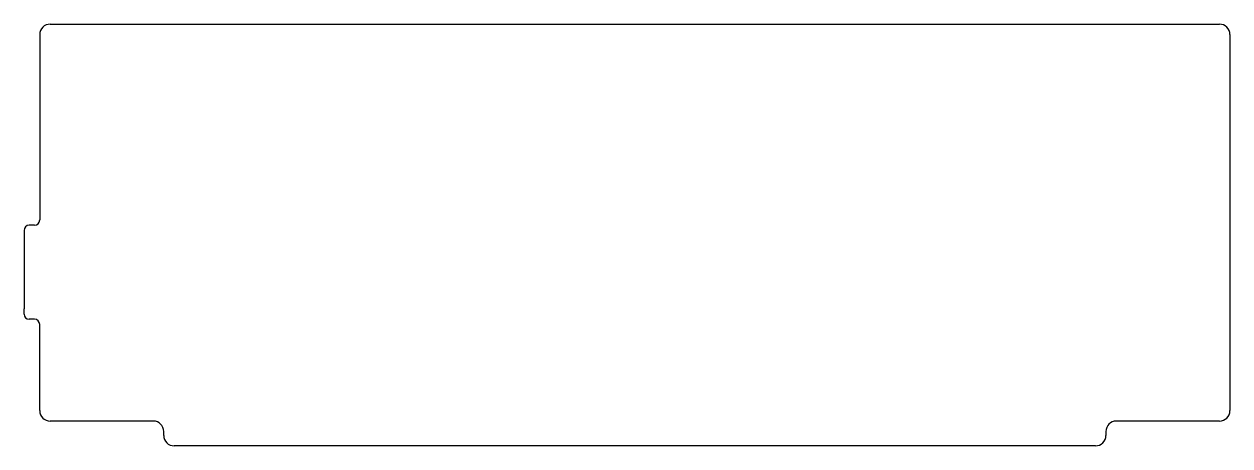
# Model space of a CAD drawing. Header units: millimetres. Extents: x -3 to 229, y -81 to 0.
import ezdxf

# ---------------------------------------------------------------- set-up
doc = ezdxf.new("R2010")
doc.units = ezdxf.units.MM
doc.layers.get('0').update_dxf_attribs({"linetype": 'CONTINUOUS'})

msp = doc.modelspace()

# ---------------------------------------------------------------- linework, layer by layer
for p, q in [((2, 0), (226.6, 0)), ((0, -2), (0, -37.6)), ((228.6, -2), (228.6, -74.2)), ((-1, -38.6), (-2, -38.6)), ((-3, -39.6), (-3, -40.6)), ((-3, -40.6), (-3, -54.65)), ((-3, -55.65), (-3, -54.65)), ((-1, -56.65), (-2, -56.65)), ((0, -74.2), (0, -57.65)), ((21.8125, -76.2), (2, -76.2)), ((226.6, -76.2), (206.7875, -76.2)), ((23.8125, -78.9625), (23.8125, -78.2)), ((204.7875, -78.2), (204.7875, -78.9625)), ((202.7875, -80.9625), (25.8125, -80.9625))]:
    msp.add_line(p, q)
for centre, radius, start, end in [((2, -2), 2, 90, 180), ((226.6, -2), 2, 0, 90), ((-2, -39.6), 1, 90, 180), ((-1, -37.6), 1, 270, 360), ((-2, -55.65), 1, 180, 270), ((-1, -57.65), 1, 0, 90), ((2, -74.2), 2, 180, 270), ((21.8125, -78.2), 2, 0, 90), ((206.7875, -78.2), 2, 90, 180), ((226.6, -74.2), 2, -90, 0), ((25.8125, -78.9625), 2, 180, 270), ((202.7875, -78.9625), 2, -90, 0)]:
    msp.add_arc(centre, radius, start, end)

doc.saveas('drawing.dxf')
